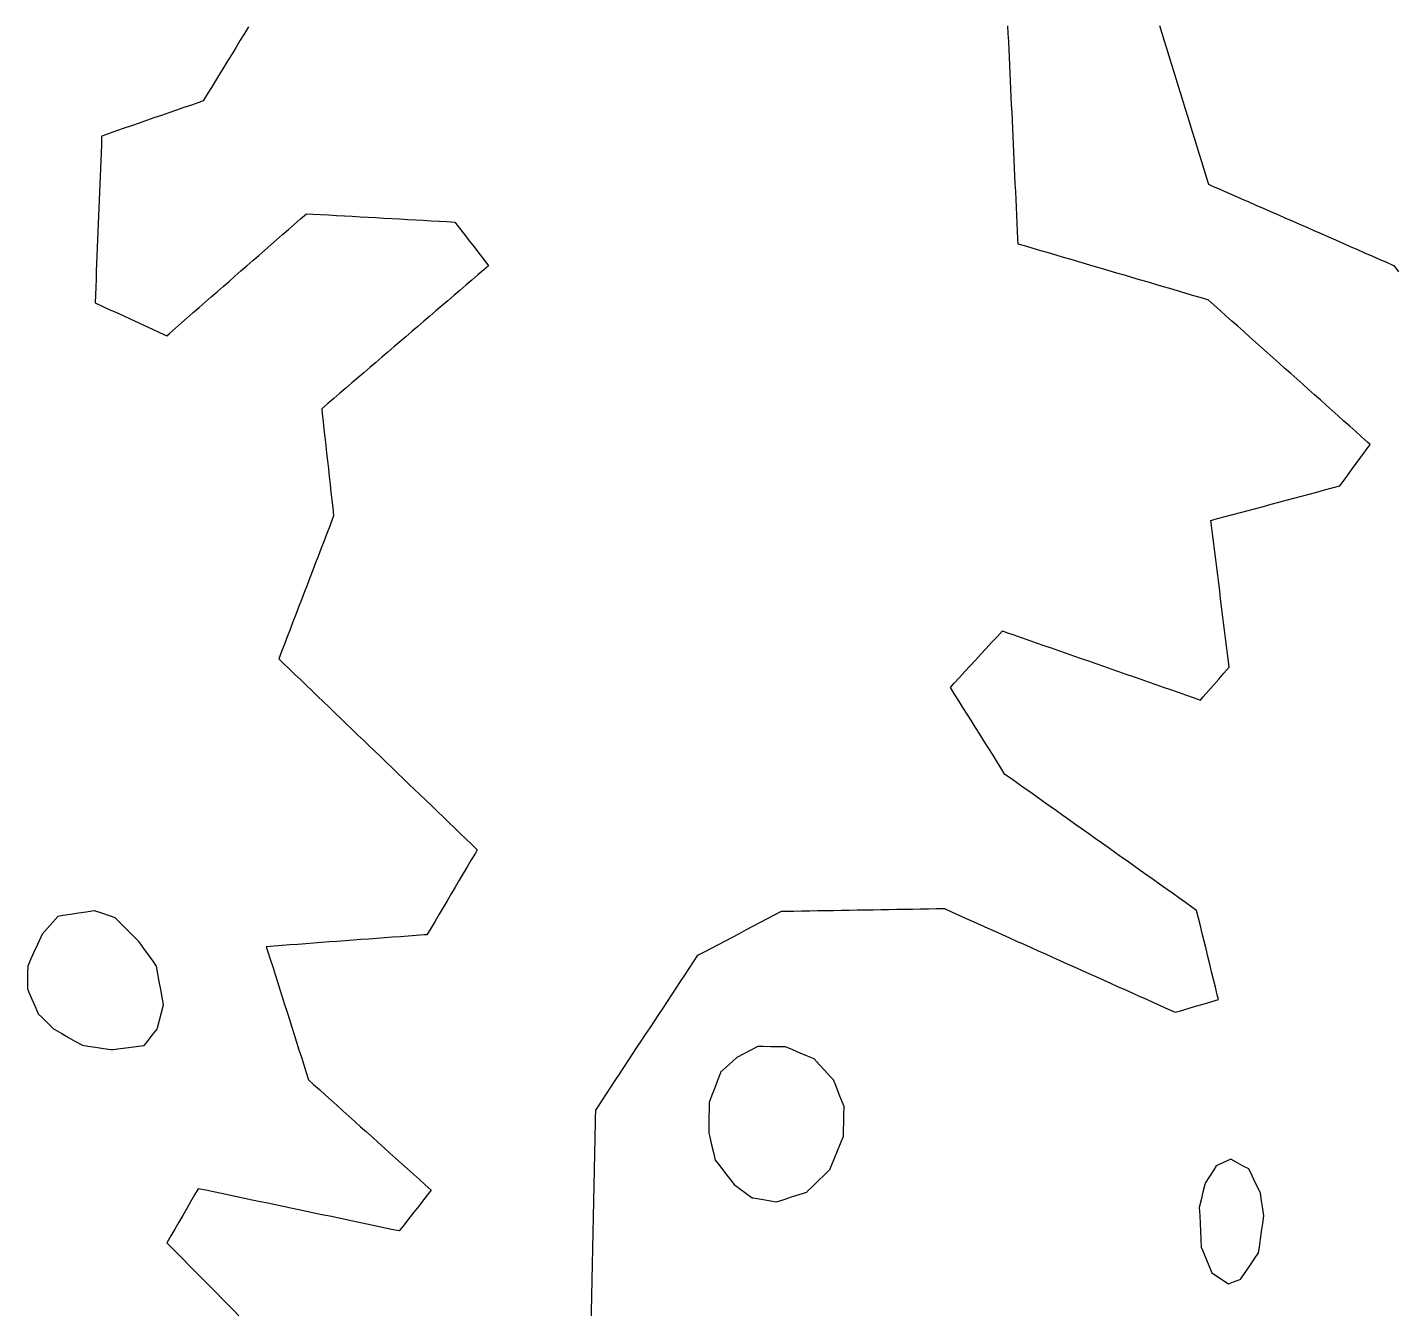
# Model space of a CAD drawing. Header units: millimetres. Extents: x 32 to 3054, y 42 to 5568.
# Drawn here: x 479.2 to 652.4, y 3634.9 to 3797.9 of the extents above; entities that cross this region are included whole.
import ezdxf

# ---------------------------------------------------------------- set-up
doc = ezdxf.new("R2010")
doc.units = ezdxf.units.MM
for name, color, linetype in [('ALL_ISLANDS', 7, 'Continuous'), ('OUTLINE_ISLAND_01', 7, 'Continuous'), ('OUTLINE_ISLAND_50', 7, 'Continuous'), ('OUTLINE_ISLAND_56', 7, 'Continuous'), ('OUTLINE_ISLAND_69', 7, 'Continuous')]:
    doc.layers.add(name, color=color, linetype=linetype)

msp = doc.modelspace()

# ---------------------------------------------------------------- linework, layer by layer
at = {"layer": 'ALL_ISLANDS'}
for points in [[(507.1903, 3797.9355), (506.6677, 3797.0829), (506.1451, 3796.2303), (505.6225, 3795.3777), (505.0999, 3794.5252), (504.5773, 3793.6726), (504.0547, 3792.82), (503.5321, 3791.9674), (503.0095, 3791.1149), (502.4869, 3790.2623), (501.9643, 3789.4097), (501.4417, 3788.5571), (500.9017, 3788.3701), (499.9567, 3788.0428), (499.0118, 3787.7154), (498.0669, 3787.3881), (497.122, 3787.0608), (496.1771, 3786.7335), (495.2322, 3786.4061), (494.2873, 3786.0788), (493.3424, 3785.7515), (492.3974, 3785.4242), (491.4525, 3785.0968), (490.5076, 3784.7695), (489.5627, 3784.4422), (488.6178, 3784.1149), (488.6133, 3784.0013), (488.5737, 3783.0021), (488.534, 3782.0029), (488.4944, 3781.0036), (488.4548, 3780.0044), (488.4152, 3779.0052), (488.3755, 3778.006), (488.3359, 3777.0068), (488.2963, 3776.0076), (488.2567, 3775.0084), (488.217, 3774.0091), (488.1774, 3773.0099), (488.1378, 3772.0107), (488.0982, 3771.0115), (488.0585, 3770.0123), (488.0189, 3769.0131), (487.9793, 3768.0138), (487.9397, 3767.0146), (487.9, 3766.0154), (487.8604, 3765.0162), (487.8208, 3764.017), (487.7811, 3763.0178), (488.6709, 3762.6099), (489.5799, 3762.1932), (490.4889, 3761.7766), (491.398, 3761.3599), (492.307, 3760.9432), (493.2161, 3760.5265), (494.1251, 3760.1098), (495.0342, 3759.6931), (495.9432, 3759.2764), (496.8523, 3758.8597), (497.1892, 3759.1542), (497.9422, 3759.8122), (498.6952, 3760.4703), (499.4481, 3761.1283), (500.2011, 3761.7864), (500.9541, 3762.4444), (501.7071, 3763.1025), (502.46, 3763.7605), (503.213, 3764.4186), (503.966, 3765.0766), (504.719, 3765.7347), (505.4719, 3766.3927), (506.2249, 3767.0508), (506.9779, 3767.7088), (507.7309, 3768.3669), (508.4838, 3769.0249), (509.2368, 3769.683), (509.9898, 3770.341), (510.7428, 3770.9991), (511.4957, 3771.6571), (512.2487, 3772.3152), (513.0017, 3772.9732), (513.7546, 3773.6313), (514.5076, 3774.2893), (515.3103, 3774.2446), (516.3088, 3774.189), (517.3072, 3774.1334), (518.3057, 3774.0778), (519.3041, 3774.0221), (520.3026, 3773.9665), (521.301, 3773.9109), (522.2995, 3773.8553), (523.298, 3773.7997), (524.2964, 3773.744), (525.2949, 3773.6884), (526.2933, 3773.6328), (527.2918, 3773.5772), (528.2902, 3773.5216), (529.2887, 3773.4659), (530.2871, 3773.4103), (531.2856, 3773.3547), (532.284, 3773.2991), (533.2825, 3773.2435), (533.8808, 3772.4639), (534.4898, 3771.6707), (535.0987, 3770.8775), (535.7076, 3770.0842), (536.3165, 3769.291), (536.9254, 3768.4977), (537.5343, 3767.7045), (536.9404, 3767.1955), (536.1811, 3766.5447), (535.4218, 3765.894), (534.6625, 3765.2432), (533.9033, 3764.5925), (533.144, 3763.9417), (532.3847, 3763.2909), (531.6254, 3762.6402), (530.8661, 3761.9894), (530.1068, 3761.3387), (529.3476, 3760.6879), (528.5883, 3760.0371), (527.829, 3759.3864), (527.0697, 3758.7356), (526.3104, 3758.0849), (525.5511, 3757.4341), (524.7919, 3756.7833), (524.0326, 3756.1326), (523.2733, 3755.4818), (522.514, 3754.8311), (521.7547, 3754.1803), (520.9954, 3753.5295), (520.2362, 3752.8788), (519.4769, 3752.228), (518.7176, 3751.5773), (517.9583, 3750.9265), (517.199, 3750.2757), (516.4397, 3749.625), (516.5105, 3748.9882), (516.6209, 3747.9943), (516.7313, 3747.0004), (516.8418, 3746.0065), (516.9522, 3745.0126), (517.0626, 3744.0187), (517.173, 3743.0249), (517.2834, 3742.031), (517.3939, 3741.0371), (517.5043, 3740.0432), (517.6147, 3739.0493), (517.7251, 3738.0554), (517.8355, 3737.0615), (517.946, 3736.0677), (517.8107, 3735.7143), (517.4533, 3734.7803), (517.0959, 3733.8464), (516.7385, 3732.9125), (516.381, 3731.9785), (516.0236, 3731.0446), (515.6662, 3730.1106), (515.3088, 3729.1767), (514.9514, 3728.2427), (514.5939, 3727.3088), (514.2365, 3726.3748), (513.8791, 3725.4409), (513.5217, 3724.507), (513.1643, 3723.573), (512.8068, 3722.6391), (512.4494, 3721.7051), (512.092, 3720.7712), (511.7346, 3719.8372), (511.3771, 3718.9033), (511.0197, 3717.9694), (511.6197, 3717.392), (512.3403, 3716.6986), (513.0608, 3716.0052), (513.7814, 3715.3118), (514.5019, 3714.6184), (515.2225, 3713.9249), (515.943, 3713.2315), (516.6636, 3712.5381), (517.3841, 3711.8447), (518.1047, 3711.1513), (518.8252, 3710.4579), (519.5458, 3709.7645), (520.2663, 3709.0711), (520.9869, 3708.3777), (521.7074, 3707.6843), (522.428, 3706.9909), (523.1485, 3706.2975), (523.8691, 3705.6041), (524.5896, 3704.9107), (525.3102, 3704.2173), (526.0307, 3703.5239), (526.7513, 3702.8305), (527.4718, 3702.1371), (528.1924, 3701.4437), (528.9129, 3700.7503), (529.6335, 3700.0569), (530.354, 3699.3635), (531.0746, 3698.6701), (531.7951, 3697.9767), (532.5157, 3697.2833), (533.2362, 3696.5899), (533.9568, 3695.8965), (534.6773, 3695.2031), (535.3979, 3694.5097), (536.1184, 3693.8163), (535.8723, 3693.4009), (535.3626, 3692.5406), (534.8528, 3691.6803), (534.343, 3690.82), (533.8332, 3689.9597), (533.3234, 3689.0994), (532.8137, 3688.2391), (532.3039, 3687.3788), (531.7941, 3686.5185), (531.2843, 3685.6582), (530.7746, 3684.7979), (530.2648, 3683.9376), (529.755, 3683.0773), (529.3809, 3683.0493), (528.3837, 3682.9746), (527.3865, 3682.9), (526.3893, 3682.8253), (525.3921, 3682.7507), (524.3949, 3682.676), (523.3977, 3682.6014), (522.4005, 3682.5267), (521.4033, 3682.4521), (520.406, 3682.3774), (519.4088, 3682.3028), (518.4116, 3682.2281), (517.4144, 3682.1535), (516.4172, 3682.0788), (515.42, 3682.0042), (514.4228, 3681.9295), (513.4256, 3681.8549), (512.4284, 3681.7802), (511.4312, 3681.7056), (510.4339, 3681.6309), (509.4367, 3681.5563), (509.6406, 3680.9132), (509.9429, 3679.9599), (510.2451, 3679.0067), (510.5473, 3678.0535), (510.8495, 3677.1002), (511.1518, 3676.147), (511.454, 3675.1938), (511.7562, 3674.2405), (512.0584, 3673.2873), (512.3607, 3672.334), (512.6629, 3671.3808), (512.9651, 3670.4276), (513.2673, 3669.4743), (513.5696, 3668.5211), (513.8718, 3667.5679), (514.174, 3666.6146), (514.4762, 3665.6614), (514.7785, 3664.7082), (515.4116, 3664.1383), (516.1549, 3663.4693), (516.8982, 3662.8004), (517.6415, 3662.1314), (518.3848, 3661.4624), (519.1281, 3660.7935), (519.8714, 3660.1245), (520.6147, 3659.4555), (521.358, 3658.7866), (522.1013, 3658.1176), (522.8446, 3657.4486), (523.5879, 3656.7797), (524.3312, 3656.1107), (525.0745, 3655.4418), (525.8178, 3654.7728), (526.5611, 3654.1038), (527.3044, 3653.4349), (528.0477, 3652.7659), (528.791, 3652.0969), (529.5343, 3651.428), (530.2775, 3650.759), (529.9396, 3650.3255), (529.3247, 3649.5368), (528.7099, 3648.7482), (528.0951, 3647.9595), (527.4802, 3647.1709), (526.8654, 3646.3822), (526.2506, 3645.5936), (525.2806, 3645.7974), (524.302, 3646.0032), (523.3234, 3646.2089), (522.3448, 3646.4146), (521.3662, 3646.6203), (520.3876, 3646.826), (519.409, 3647.0317), (518.4304, 3647.2374), (517.4518, 3647.4432), (516.4731, 3647.6489), (515.4945, 3647.8546), (514.5159, 3648.0603), (513.5373, 3648.266), (512.5587, 3648.4717), (511.5801, 3648.6774), (510.6015, 3648.8831), (509.6229, 3649.0889), (508.6442, 3649.2946), (507.6656, 3649.5003), (506.687, 3649.706), (505.7084, 3649.9117), (504.7298, 3650.1174), (503.7512, 3650.3231), (502.7726, 3650.5289), (501.794, 3650.7346), (500.8153, 3650.9403), (500.3671, 3650.1641), (499.867, 3649.2981), (499.3669, 3648.4322), (498.8668, 3647.5662), (498.3667, 3646.7002), (497.8666, 3645.8343), (497.3665, 3644.9683), (496.8664, 3644.1023), (497.5462, 3643.4126), (498.2482, 3642.7005), (498.9503, 3641.9883), (499.6523, 3641.2762), (500.3543, 3640.564), (501.0563, 3639.8518), (501.7583, 3639.1397), (502.4603, 3638.4275), (503.1623, 3637.7153), (503.8644, 3637.0032), (504.5664, 3636.291), (505.2684, 3635.5789), (505.9704, 3634.8667)], [(550.5463, 3634.8684), (550.5674, 3635.8682), (550.5884, 3636.868), (550.6095, 3637.8677), (550.6305, 3638.8675), (550.6516, 3639.8673), (550.6726, 3640.8671), (550.6937, 3641.8669), (550.7147, 3642.8666), (550.7358, 3643.8664), (550.7568, 3644.8662), (550.7779, 3645.866), (550.7989, 3646.8658), (550.82, 3647.8655), (550.841, 3648.8653), (550.8621, 3649.8651), (550.8831, 3650.8649), (550.9041, 3651.8646), (550.9252, 3652.8644), (550.9462, 3653.8642), (550.9673, 3654.864), (550.9883, 3655.8638), (551.0094, 3656.8635), (551.0304, 3657.8633), (551.0515, 3658.8631), (551.0725, 3659.8629), (551.0936, 3660.8627), (551.3613, 3661.2692), (551.9112, 3662.1045), (552.4611, 3662.9397), (553.011, 3663.775), (553.5608, 3664.6102), (554.1107, 3665.4454), (554.6606, 3666.2807), (555.2105, 3667.1159), (555.7604, 3667.9511), (556.3103, 3668.7864), (556.8602, 3669.6216), (557.4101, 3670.4568), (557.96, 3671.2921), (558.5099, 3672.1273), (559.0598, 3672.9626), (559.6097, 3673.7978), (560.1596, 3674.633), (560.7094, 3675.4683), (561.2593, 3676.3035), (561.8092, 3677.1387), (562.3591, 3677.974), (562.909, 3678.8092), (563.4589, 3679.6444), (564.0088, 3680.4797), (564.847, 3680.9203), (565.7321, 3681.3857), (566.6172, 3681.851), (567.5023, 3682.3164), (568.3875, 3682.7817), (569.2726, 3683.2471), (570.1577, 3683.7124), (571.0428, 3684.1778), (571.928, 3684.6431), (572.8131, 3685.1085), (573.6982, 3685.5738), (574.5834, 3686.0392), (575.1624, 3686.049), (576.1622, 3686.0658), (577.1621, 3686.0827), (578.162, 3686.0996), (579.1618, 3686.1165), (580.1617, 3686.1334), (581.1615, 3686.1503), (582.1614, 3686.1672), (583.1612, 3686.184), (584.1611, 3686.2009), (585.161, 3686.2178), (586.1608, 3686.2347), (587.1607, 3686.2516), (588.1605, 3686.2685), (589.1604, 3686.2854), (590.1602, 3686.3022), (591.1601, 3686.3191), (592.16, 3686.336), (593.1598, 3686.3529), (594.1597, 3686.3698), (595.1595, 3686.3867), (595.1955, 3686.3705), (596.1078, 3685.9609), (597.02, 3685.5512), (597.9323, 3685.1416), (598.8445, 3684.732), (599.7568, 3684.3224), (600.6691, 3683.9127), (601.5813, 3683.5031), (602.4936, 3683.0935), (603.4058, 3682.6838), (604.3181, 3682.2742), (605.2303, 3681.8646), (606.1426, 3681.455), (607.0548, 3681.0453), (607.9671, 3680.6357), (608.8793, 3680.2261), (609.7916, 3679.8165), (610.7038, 3679.4068), (611.6161, 3678.9972), (612.5283, 3678.5876), (613.4406, 3678.1779), (614.3528, 3677.7683), (615.2651, 3677.3587), (616.1773, 3676.9491), (617.0896, 3676.5394), (618.0018, 3676.1298), (618.9141, 3675.7202), (619.8264, 3675.3105), (620.7386, 3674.9009), (621.6509, 3674.4913), (622.5631, 3674.0817), (623.4754, 3673.672), (624.3876, 3673.2624), (625.0451, 3673.4562), (626.0043, 3673.739), (626.9635, 3674.0218), (627.9226, 3674.3045), (628.8818, 3674.5873), (629.841, 3674.8701), (629.697, 3675.4602), (629.4599, 3676.4317), (629.2227, 3677.4032), (628.9856, 3678.3747), (628.7485, 3679.3462), (628.5114, 3680.3176), (628.2743, 3681.2891), (628.0371, 3682.2606), (627.8, 3683.2321), (627.5629, 3684.2036), (627.3258, 3685.1751), (627.0887, 3686.1465), (626.4885, 3686.5727), (625.6732, 3687.1517), (624.8578, 3687.7307), (624.0425, 3688.3098), (623.2272, 3688.8888), (622.4119, 3689.4678), (621.5965, 3690.0468), (620.7812, 3690.6258), (619.9659, 3691.2048), (619.1506, 3691.7838), (618.3352, 3692.3628), (617.5199, 3692.9418), (616.7046, 3693.5208), (615.8893, 3694.0998), (615.0739, 3694.6788), (614.2586, 3695.2578), (613.4433, 3695.8368), (612.628, 3696.4158), (611.8126, 3696.9948), (610.9973, 3697.5738), (610.182, 3698.1528), (609.3666, 3698.7318), (608.5513, 3699.3108), (607.736, 3699.8898), (606.9207, 3700.4688), (606.1053, 3701.0478), (605.29, 3701.6268), (604.4747, 3702.2058), (603.6594, 3702.7848), (602.844, 3703.3638), (602.3162, 3704.2054), (601.785, 3705.0526), (601.2537, 3705.8998), (600.7224, 3706.747), (600.1911, 3707.5942), (599.6598, 3708.4413), (599.1285, 3709.2885), (598.5972, 3710.1357), (598.0659, 3710.9829), (597.5346, 3711.8301), (597.0033, 3712.6773), (596.472, 3713.5245), (595.9407, 3714.3717), (596.4189, 3714.8897), (597.0972, 3715.6245), (597.7755, 3716.3593), (598.4538, 3717.0941), (599.1321, 3717.8289), (599.8104, 3718.5637), (600.4887, 3719.2984), (601.167, 3720.0332), (601.8453, 3720.768), (602.5236, 3721.5028), (603.0291, 3721.3265), (603.9734, 3720.9972), (604.9176, 3720.6679), (605.8618, 3720.3386), (606.806, 3720.0093), (607.7503, 3719.68), (608.6945, 3719.3507), (609.6387, 3719.0214), (610.5829, 3718.6921), (611.5271, 3718.3628), (612.4714, 3718.0335), (613.4156, 3717.7041), (614.3598, 3717.3748), (615.304, 3717.0455), (616.2483, 3716.7162), (617.1925, 3716.3869), (618.1367, 3716.0576), (619.0809, 3715.7283), (620.0252, 3715.399), (620.9694, 3715.0697), (621.9136, 3714.7404), (622.8578, 3714.4111), (623.8021, 3714.0818), (624.7463, 3713.7525), (625.6905, 3713.4232), (626.6347, 3713.0939), (627.579, 3712.7646), (627.9194, 3713.1552), (628.5764, 3713.909), (629.2334, 3714.6629), (629.8905, 3715.4168), (630.5475, 3716.1707), (631.2045, 3716.9245), (631.1163, 3717.6317), (630.9926, 3718.624), (630.8689, 3719.6164), (630.7452, 3720.6087), (630.6214, 3721.601), (630.4977, 3722.5933), (630.374, 3723.5856), (630.2503, 3724.5779), (630.1265, 3725.5703), (630.0028, 3726.5626), (629.8791, 3727.5549), (629.7554, 3728.5472), (629.6316, 3729.5395), (629.5079, 3730.5318), (629.3842, 3731.5242), (629.2605, 3732.5165), (629.1367, 3733.5088), (629.013, 3734.5011), (628.8893, 3735.4934), (629.7343, 3735.7196), (630.7003, 3735.9781), (631.6663, 3736.2367), (632.6323, 3736.4952), (633.5983, 3736.7537), (634.5643, 3737.0123), (635.5303, 3737.2708), (636.4963, 3737.5294), (637.4623, 3737.7879), (638.4283, 3738.0464), (639.3943, 3738.305), (640.3603, 3738.5635), (641.3263, 3738.8221), (642.2923, 3739.0806), (643.2583, 3739.3391), (644.2243, 3739.5977), (645.1903, 3739.8562), (645.4885, 3740.2611), (646.0813, 3741.0664), (646.6742, 3741.8717), (647.2671, 3742.677), (647.8599, 3743.4823), (648.4528, 3744.2876), (649.0457, 3745.0929), (648.7027, 3745.3992), (647.9568, 3746.0652), (647.2108, 3746.7312), (646.4649, 3747.3973), (645.719, 3748.0633), (644.9731, 3748.7294), (644.2272, 3749.3954), (643.4813, 3750.0614), (642.7353, 3750.7275), (641.9894, 3751.3935), (641.2435, 3752.0595), (640.4976, 3752.7256), (639.7517, 3753.3916), (639.0058, 3754.0577), (638.2598, 3754.7237), (637.5139, 3755.3897), (636.768, 3756.0558), (636.0221, 3756.7218), (635.2762, 3757.3879), (634.5302, 3758.0539), (633.7843, 3758.7199), (633.0384, 3759.386), (632.2925, 3760.052), (631.5466, 3760.718), (630.8007, 3761.3841), (630.0547, 3762.0501), (629.3088, 3762.7162), (628.5629, 3763.3822), (628.4999, 3763.4007), (627.5406, 3763.683), (626.5812, 3763.9652), (625.6219, 3764.2475), (624.6626, 3764.5297), (623.7032, 3764.8119), (622.7439, 3765.0942), (621.7845, 3765.3764), (620.8252, 3765.6587), (619.8659, 3765.9409), (618.9065, 3766.2232), (617.9472, 3766.5054), (616.9878, 3766.7877), (616.0285, 3767.0699), (615.0691, 3767.3522), (614.1098, 3767.6344), (613.1505, 3767.9166), (612.1911, 3768.1989), (611.2318, 3768.4811), (610.2724, 3768.7634), (609.3131, 3769.0456), (608.3537, 3769.3279), (607.3944, 3769.6101), (606.4351, 3769.8924), (605.4757, 3770.1746), (604.5164, 3770.4569), (604.486, 3771.108), (604.4394, 3772.1069), (604.3927, 3773.1058), (604.3461, 3774.1047), (604.2995, 3775.1037), (604.2529, 3776.1026), (604.2063, 3777.1015), (604.1596, 3778.1004), (604.113, 3779.0993), (604.0664, 3780.0982), (604.0198, 3781.0971), (603.9732, 3782.0961), (603.9265, 3783.095), (603.8799, 3784.0939), (603.8333, 3785.0928), (603.7867, 3786.0917), (603.7401, 3787.0906), (603.6934, 3788.0895), (603.6468, 3789.0884), (603.6002, 3790.0874), (603.5536, 3791.0863), (603.5069, 3792.0852), (603.4603, 3793.0841), (603.4137, 3794.083), (603.3671, 3795.0819), (603.3205, 3796.0808), (603.2738, 3797.0797), (603.2272, 3798.0787)], [(622.3924, 3798.0913), (622.687, 3797.1357), (622.9816, 3796.1801), (623.2761, 3795.2245), (623.5707, 3794.2688), (623.8653, 3793.3132), (624.1599, 3792.3576), (624.4544, 3791.4019), (624.749, 3790.4463), (625.0436, 3789.4907), (625.3381, 3788.535), (625.6327, 3787.5794), (625.9273, 3786.6238), (626.2218, 3785.6682), (626.5164, 3784.7125), (626.811, 3783.7569), (627.1056, 3782.8013), (627.4001, 3781.8456), (627.6947, 3780.89), (627.9893, 3779.9344), (628.2838, 3778.9787), (628.5784, 3778.0231), (629.0982, 3777.7952), (630.0141, 3777.3937), (630.9299, 3776.9922), (631.8458, 3776.5907), (632.7616, 3776.1892), (633.6775, 3775.7877), (634.5933, 3775.3862), (635.5092, 3774.9847), (636.425, 3774.5832), (637.3409, 3774.1817), (638.2568, 3773.7802), (639.1726, 3773.3787), (640.0885, 3772.9771), (641.0043, 3772.5756), (641.9202, 3772.1741), (642.836, 3771.7726), (643.7519, 3771.3711), (644.6677, 3770.9696), (645.5836, 3770.5681), (646.4995, 3770.1666), (647.4153, 3769.7651), (648.3312, 3769.3636), (649.247, 3768.9621), (650.1629, 3768.5606), (651.0787, 3768.1591), (651.9946, 3767.7575), (652.0059, 3767.7425), (652.6061, 3766.9427)]]:
    msp.add_lwpolyline(points, dxfattribs=at)
for points in [[(483.0772, 3685.3952), (482.4187, 3684.6426), (481.7602, 3683.89), (481.1017, 3683.1374), (480.9233, 3682.7475), (480.5071, 3681.8382), (480.091, 3680.9289), (479.6748, 3680.0196), (479.2587, 3679.1103), (479.2471, 3678.218), (479.2342, 3677.218), (479.2212, 3676.2181), (479.3963, 3675.82), (479.7989, 3674.9047), (480.2015, 3673.9893), (480.6041, 3673.0739), (481.099, 3672.5816), (481.808, 3671.8764), (482.517, 3671.1712), (482.6994, 3671.0671), (483.5679, 3670.5714), (484.4364, 3670.0758), (485.3049, 3669.5801), (486.1735, 3669.0845), (486.8632, 3668.9834), (487.8526, 3668.8384), (488.8421, 3668.6934), (489.8315, 3668.5484), (490.0172, 3668.5712), (491.0097, 3668.6934), (492.0022, 3668.8155), (492.9948, 3668.9377), (493.9873, 3669.0599), (494.3964, 3669.5696), (495.0224, 3670.3494), (495.6484, 3671.1292), (495.6865, 3671.2773), (495.9357, 3672.2457), (496.1848, 3673.2142), (496.434, 3674.1826), (496.4336, 3674.1849), (496.2569, 3675.1691), (496.0803, 3676.1534), (495.9036, 3677.1377), (495.7269, 3678.1219), (495.5503, 3679.1062), (495.113, 3679.7207), (494.5331, 3680.5354), (493.9533, 3681.3502), (493.3735, 3682.1649), (493.1369, 3682.4007), (492.4286, 3683.1065), (491.7202, 3683.8124), (491.0119, 3684.5183), (490.3035, 3685.2241), (489.5849, 3685.4641), (488.6363, 3685.7807), (487.6878, 3686.0974), (487.6531, 3686.0921), (486.6645, 3685.9415), (485.6759, 3685.791), (484.6873, 3685.6404), (483.6987, 3685.4899)], [(571.5965, 3668.9343), (570.7128, 3668.4664), (569.829, 3667.9985), (568.9452, 3667.5306), (568.3745, 3667.0152), (567.6323, 3666.345), (566.8901, 3665.6748), (566.8548, 3665.5821), (566.4991, 3664.6475), (566.1434, 3663.7129), (565.7876, 3662.7783), (565.4319, 3661.8437), (565.422, 3660.9849), (565.4104, 3659.985), (565.3988, 3658.9851), (565.3872, 3657.9851), (565.5096, 3657.4722), (565.7417, 3656.4995), (565.9738, 3655.5268), (566.206, 3654.5541), (566.779, 3653.818), (567.3933, 3653.0289), (568.0076, 3652.2399), (568.6218, 3651.4508), (569.273, 3650.976), (570.0811, 3650.3869), (570.8891, 3649.7977), (571.0119, 3649.7771), (571.998, 3649.6113), (572.9842, 3649.4455), (573.9704, 3649.2797), (573.971, 3649.2799), (574.9224, 3649.5877), (575.8739, 3649.8954), (576.8254, 3650.2032), (577.7768, 3650.5109), (577.8349, 3650.5674), (578.5517, 3651.2647), (579.2685, 3651.962), (579.9853, 3652.6593), (580.7021, 3653.3565), (580.9194, 3653.8949), (581.2935, 3654.8223), (581.6677, 3655.7496), (582.0419, 3656.677), (582.4161, 3657.6043), (582.4337, 3658.3412), (582.4577, 3659.3409), (582.4816, 3660.3406), (582.5056, 3661.3403), (582.2708, 3661.9232), (581.8971, 3662.8508), (581.5235, 3663.7784), (581.1499, 3664.706), (580.7394, 3665.1522), (580.0624, 3665.8882), (579.3854, 3666.6242), (578.7085, 3667.3602), (577.8643, 3667.7143), (576.9421, 3668.1012), (576.02, 3668.488), (575.0978, 3668.8748), (574.2518, 3668.8892), (573.252, 3668.9062), (572.2521, 3668.9232)], [(631.3933, 3654.657), (630.4854, 3654.2379), (629.5774, 3653.8187), (629.2504, 3653.3216), (628.7009, 3652.4862), (628.1513, 3651.6507), (628.111, 3651.4803), (627.8809, 3650.5071), (627.6508, 3649.534), (627.4207, 3648.5608), (627.4215, 3648.5458), (627.4719, 3647.5471), (627.5223, 3646.5483), (627.5727, 3645.5496), (627.6231, 3644.5509), (627.6735, 3643.5522), (627.8718, 3643.0777), (628.2573, 3642.155), (628.6429, 3641.2323), (629.0284, 3640.3096), (629.4664, 3640.0115), (630.2931, 3639.4488), (631.1198, 3638.8861), (631.7404, 3639.1361), (632.668, 3639.5097), (632.6794, 3639.5264), (633.2419, 3640.3531), (633.8045, 3641.1799), (634.3671, 3642.0066), (634.9296, 3642.8334), (635.0284, 3643.544), (635.1661, 3644.5345), (635.3038, 3645.5249), (635.4414, 3646.5154), (635.5791, 3647.5059), (635.4522, 3648.3997), (635.3117, 3649.3898), (635.1712, 3650.3798), (634.9904, 3650.7505), (634.5521, 3651.6493), (634.1138, 3652.5481), (633.6754, 3653.4469), (632.9906, 3653.8101), (632.1071, 3654.2785)]]:
    msp.add_lwpolyline(points, close=True, dxfattribs=at)
at = {"layer": 'OUTLINE_ISLAND_01'}
for points in [[(507.1903, 3797.9355), (506.6677, 3797.0829), (506.1451, 3796.2303), (505.6225, 3795.3777), (505.0999, 3794.5252), (504.5773, 3793.6726), (504.0547, 3792.82), (503.5321, 3791.9674), (503.0095, 3791.1149), (502.4869, 3790.2623), (501.9643, 3789.4097), (501.4417, 3788.5571), (500.9017, 3788.3701), (499.9567, 3788.0428), (499.0118, 3787.7154), (498.0669, 3787.3881), (497.122, 3787.0608), (496.1771, 3786.7335), (495.2322, 3786.4061), (494.2873, 3786.0788), (493.3424, 3785.7515), (492.3974, 3785.4242), (491.4525, 3785.0968), (490.5076, 3784.7695), (489.5627, 3784.4422), (488.6178, 3784.1149), (488.6133, 3784.0013), (488.5737, 3783.0021), (488.534, 3782.0029), (488.4944, 3781.0036), (488.4548, 3780.0044), (488.4152, 3779.0052), (488.3755, 3778.006), (488.3359, 3777.0068), (488.2963, 3776.0076), (488.2567, 3775.0084), (488.217, 3774.0091), (488.1774, 3773.0099), (488.1378, 3772.0107), (488.0982, 3771.0115), (488.0585, 3770.0123), (488.0189, 3769.0131), (487.9793, 3768.0138), (487.9397, 3767.0146), (487.9, 3766.0154), (487.8604, 3765.0162), (487.8208, 3764.017), (487.7811, 3763.0178), (488.6709, 3762.6099), (489.5799, 3762.1932), (490.4889, 3761.7766), (491.398, 3761.3599), (492.307, 3760.9432), (493.2161, 3760.5265), (494.1251, 3760.1098), (495.0342, 3759.6931), (495.9432, 3759.2764), (496.8523, 3758.8597), (497.1892, 3759.1542), (497.9422, 3759.8122), (498.6952, 3760.4703), (499.4481, 3761.1283), (500.2011, 3761.7864), (500.9541, 3762.4444), (501.7071, 3763.1025), (502.46, 3763.7605), (503.213, 3764.4186), (503.966, 3765.0766), (504.719, 3765.7347), (505.4719, 3766.3927), (506.2249, 3767.0508), (506.9779, 3767.7088), (507.7309, 3768.3669), (508.4838, 3769.0249), (509.2368, 3769.683), (509.9898, 3770.341), (510.7428, 3770.9991), (511.4957, 3771.6571), (512.2487, 3772.3152), (513.0017, 3772.9732), (513.7546, 3773.6313), (514.5076, 3774.2893), (515.3103, 3774.2446), (516.3088, 3774.189), (517.3072, 3774.1334), (518.3057, 3774.0778), (519.3041, 3774.0221), (520.3026, 3773.9665), (521.301, 3773.9109), (522.2995, 3773.8553), (523.298, 3773.7997), (524.2964, 3773.744), (525.2949, 3773.6884), (526.2933, 3773.6328), (527.2918, 3773.5772), (528.2902, 3773.5216), (529.2887, 3773.4659), (530.2871, 3773.4103), (531.2856, 3773.3547), (532.284, 3773.2991), (533.2825, 3773.2435), (533.8808, 3772.4639), (534.4898, 3771.6707), (535.0987, 3770.8775), (535.7076, 3770.0842), (536.3165, 3769.291), (536.9254, 3768.4977), (537.5343, 3767.7045), (536.9404, 3767.1955), (536.1811, 3766.5447), (535.4218, 3765.894), (534.6625, 3765.2432), (533.9033, 3764.5925), (533.144, 3763.9417), (532.3847, 3763.2909), (531.6254, 3762.6402), (530.8661, 3761.9894), (530.1068, 3761.3387), (529.3476, 3760.6879), (528.5883, 3760.0371), (527.829, 3759.3864), (527.0697, 3758.7356), (526.3104, 3758.0849), (525.5511, 3757.4341), (524.7919, 3756.7833), (524.0326, 3756.1326), (523.2733, 3755.4818), (522.514, 3754.8311), (521.7547, 3754.1803), (520.9954, 3753.5295), (520.2362, 3752.8788), (519.4769, 3752.228), (518.7176, 3751.5773), (517.9583, 3750.9265), (517.199, 3750.2757), (516.4397, 3749.625), (516.5105, 3748.9882), (516.6209, 3747.9943), (516.7313, 3747.0004), (516.8418, 3746.0065), (516.9522, 3745.0126), (517.0626, 3744.0187), (517.173, 3743.0249), (517.2834, 3742.031), (517.3939, 3741.0371), (517.5043, 3740.0432), (517.6147, 3739.0493), (517.7251, 3738.0554), (517.8355, 3737.0615), (517.946, 3736.0677), (517.8107, 3735.7143), (517.4533, 3734.7803), (517.0959, 3733.8464), (516.7385, 3732.9125), (516.381, 3731.9785), (516.0236, 3731.0446), (515.6662, 3730.1106), (515.3088, 3729.1767), (514.9514, 3728.2427), (514.5939, 3727.3088), (514.2365, 3726.3748), (513.8791, 3725.4409), (513.5217, 3724.507), (513.1643, 3723.573), (512.8068, 3722.6391), (512.4494, 3721.7051), (512.092, 3720.7712), (511.7346, 3719.8372), (511.3771, 3718.9033), (511.0197, 3717.9694), (511.6197, 3717.392), (512.3403, 3716.6986), (513.0608, 3716.0052), (513.7814, 3715.3118), (514.5019, 3714.6184), (515.2225, 3713.9249), (515.943, 3713.2315), (516.6636, 3712.5381), (517.3841, 3711.8447), (518.1047, 3711.1513), (518.8252, 3710.4579), (519.5458, 3709.7645), (520.2663, 3709.0711), (520.9869, 3708.3777), (521.7074, 3707.6843), (522.428, 3706.9909), (523.1485, 3706.2975), (523.8691, 3705.6041), (524.5896, 3704.9107), (525.3102, 3704.2173), (526.0307, 3703.5239), (526.7513, 3702.8305), (527.4718, 3702.1371), (528.1924, 3701.4437), (528.9129, 3700.7503), (529.6335, 3700.0569), (530.354, 3699.3635), (531.0746, 3698.6701), (531.7951, 3697.9767), (532.5157, 3697.2833), (533.2362, 3696.5899), (533.9568, 3695.8965), (534.6773, 3695.2031), (535.3979, 3694.5097), (536.1184, 3693.8163), (535.8723, 3693.4009), (535.3626, 3692.5406), (534.8528, 3691.6803), (534.343, 3690.82), (533.8332, 3689.9597), (533.3234, 3689.0994), (532.8137, 3688.2391), (532.3039, 3687.3788), (531.7941, 3686.5185), (531.2843, 3685.6582), (530.7746, 3684.7979), (530.2648, 3683.9376), (529.755, 3683.0773), (529.3809, 3683.0493), (528.3837, 3682.9746), (527.3865, 3682.9), (526.3893, 3682.8253), (525.3921, 3682.7507), (524.3949, 3682.676), (523.3977, 3682.6014), (522.4005, 3682.5267), (521.4033, 3682.4521), (520.406, 3682.3774), (519.4088, 3682.3028), (518.4116, 3682.2281), (517.4144, 3682.1535), (516.4172, 3682.0788), (515.42, 3682.0042), (514.4228, 3681.9295), (513.4256, 3681.8549), (512.4284, 3681.7802), (511.4312, 3681.7056), (510.4339, 3681.6309), (509.4367, 3681.5563), (509.6406, 3680.9132), (509.9429, 3679.9599), (510.2451, 3679.0067), (510.5473, 3678.0535), (510.8495, 3677.1002), (511.1518, 3676.147), (511.454, 3675.1938), (511.7562, 3674.2405), (512.0584, 3673.2873), (512.3607, 3672.334), (512.6629, 3671.3808), (512.9651, 3670.4276), (513.2673, 3669.4743), (513.5696, 3668.5211), (513.8718, 3667.5679), (514.174, 3666.6146), (514.4762, 3665.6614), (514.7785, 3664.7082), (515.4116, 3664.1383), (516.1549, 3663.4693), (516.8982, 3662.8004), (517.6415, 3662.1314), (518.3848, 3661.4624), (519.1281, 3660.7935), (519.8714, 3660.1245), (520.6147, 3659.4555), (521.358, 3658.7866), (522.1013, 3658.1176), (522.8446, 3657.4486), (523.5879, 3656.7797), (524.3312, 3656.1107), (525.0745, 3655.4418), (525.8178, 3654.7728), (526.5611, 3654.1038), (527.3044, 3653.4349), (528.0477, 3652.7659), (528.791, 3652.0969), (529.5343, 3651.428), (530.2775, 3650.759), (529.9396, 3650.3255), (529.3247, 3649.5368), (528.7099, 3648.7482), (528.0951, 3647.9595), (527.4802, 3647.1709), (526.8654, 3646.3822), (526.2506, 3645.5936), (525.2806, 3645.7974), (524.302, 3646.0032), (523.3234, 3646.2089), (522.3448, 3646.4146), (521.3662, 3646.6203), (520.3876, 3646.826), (519.409, 3647.0317), (518.4304, 3647.2374), (517.4518, 3647.4432), (516.4731, 3647.6489), (515.4945, 3647.8546), (514.5159, 3648.0603), (513.5373, 3648.266), (512.5587, 3648.4717), (511.5801, 3648.6774), (510.6015, 3648.8831), (509.6229, 3649.0889), (508.6442, 3649.2946), (507.6656, 3649.5003), (506.687, 3649.706), (505.7084, 3649.9117), (504.7298, 3650.1174), (503.7512, 3650.3231), (502.7726, 3650.5289), (501.794, 3650.7346), (500.8153, 3650.9403), (500.3671, 3650.1641), (499.867, 3649.2981), (499.3669, 3648.4322), (498.8668, 3647.5662), (498.3667, 3646.7002), (497.8666, 3645.8343), (497.3665, 3644.9683), (496.8664, 3644.1023), (497.5462, 3643.4126), (498.2482, 3642.7005), (498.9503, 3641.9883), (499.6523, 3641.2762), (500.3543, 3640.564), (501.0563, 3639.8518), (501.7583, 3639.1397), (502.4603, 3638.4275), (503.1623, 3637.7153), (503.8644, 3637.0032), (504.5664, 3636.291), (505.2684, 3635.5789), (505.9704, 3634.8667)], [(550.5463, 3634.8684), (550.5674, 3635.8682), (550.5884, 3636.868), (550.6095, 3637.8677), (550.6305, 3638.8675), (550.6516, 3639.8673), (550.6726, 3640.8671), (550.6937, 3641.8669), (550.7147, 3642.8666), (550.7358, 3643.8664), (550.7568, 3644.8662), (550.7779, 3645.866), (550.7989, 3646.8658), (550.82, 3647.8655), (550.841, 3648.8653), (550.8621, 3649.8651), (550.8831, 3650.8649), (550.9041, 3651.8646), (550.9252, 3652.8644), (550.9462, 3653.8642), (550.9673, 3654.864), (550.9883, 3655.8638), (551.0094, 3656.8635), (551.0304, 3657.8633), (551.0515, 3658.8631), (551.0725, 3659.8629), (551.0936, 3660.8627), (551.3613, 3661.2692), (551.9112, 3662.1045), (552.4611, 3662.9397), (553.011, 3663.775), (553.5608, 3664.6102), (554.1107, 3665.4454), (554.6606, 3666.2807), (555.2105, 3667.1159), (555.7604, 3667.9511), (556.3103, 3668.7864), (556.8602, 3669.6216), (557.4101, 3670.4568), (557.96, 3671.2921), (558.5099, 3672.1273), (559.0598, 3672.9626), (559.6097, 3673.7978), (560.1596, 3674.633), (560.7094, 3675.4683), (561.2593, 3676.3035), (561.8092, 3677.1387), (562.3591, 3677.974), (562.909, 3678.8092), (563.4589, 3679.6444), (564.0088, 3680.4797), (564.847, 3680.9203), (565.7321, 3681.3857), (566.6172, 3681.851), (567.5023, 3682.3164), (568.3875, 3682.7817), (569.2726, 3683.2471), (570.1577, 3683.7124), (571.0428, 3684.1778), (571.928, 3684.6431), (572.8131, 3685.1085), (573.6982, 3685.5738), (574.5834, 3686.0392), (575.1624, 3686.049), (576.1622, 3686.0658), (577.1621, 3686.0827), (578.162, 3686.0996), (579.1618, 3686.1165), (580.1617, 3686.1334), (581.1615, 3686.1503), (582.1614, 3686.1672), (583.1612, 3686.184), (584.1611, 3686.2009), (585.161, 3686.2178), (586.1608, 3686.2347), (587.1607, 3686.2516), (588.1605, 3686.2685), (589.1604, 3686.2854), (590.1602, 3686.3022), (591.1601, 3686.3191), (592.16, 3686.336), (593.1598, 3686.3529), (594.1597, 3686.3698), (595.1595, 3686.3867), (595.1955, 3686.3705), (596.1078, 3685.9609), (597.02, 3685.5512), (597.9323, 3685.1416), (598.8445, 3684.732), (599.7568, 3684.3224), (600.6691, 3683.9127), (601.5813, 3683.5031), (602.4936, 3683.0935), (603.4058, 3682.6838), (604.3181, 3682.2742), (605.2303, 3681.8646), (606.1426, 3681.455), (607.0548, 3681.0453), (607.9671, 3680.6357), (608.8793, 3680.2261), (609.7916, 3679.8165), (610.7038, 3679.4068), (611.6161, 3678.9972), (612.5283, 3678.5876), (613.4406, 3678.1779), (614.3528, 3677.7683), (615.2651, 3677.3587), (616.1773, 3676.9491), (617.0896, 3676.5394), (618.0018, 3676.1298), (618.9141, 3675.7202), (619.8264, 3675.3105), (620.7386, 3674.9009), (621.6509, 3674.4913), (622.5631, 3674.0817), (623.4754, 3673.672), (624.3876, 3673.2624), (625.0451, 3673.4562), (626.0043, 3673.739), (626.9635, 3674.0218), (627.9226, 3674.3045), (628.8818, 3674.5873), (629.841, 3674.8701), (629.697, 3675.4602), (629.4599, 3676.4317), (629.2227, 3677.4032), (628.9856, 3678.3747), (628.7485, 3679.3462), (628.5114, 3680.3176), (628.2743, 3681.2891), (628.0371, 3682.2606), (627.8, 3683.2321), (627.5629, 3684.2036), (627.3258, 3685.1751), (627.0887, 3686.1465), (626.4885, 3686.5727), (625.6732, 3687.1517), (624.8578, 3687.7307), (624.0425, 3688.3098), (623.2272, 3688.8888), (622.4119, 3689.4678), (621.5965, 3690.0468), (620.7812, 3690.6258), (619.9659, 3691.2048), (619.1506, 3691.7838), (618.3352, 3692.3628), (617.5199, 3692.9418), (616.7046, 3693.5208), (615.8893, 3694.0998), (615.0739, 3694.6788), (614.2586, 3695.2578), (613.4433, 3695.8368), (612.628, 3696.4158), (611.8126, 3696.9948), (610.9973, 3697.5738), (610.182, 3698.1528), (609.3666, 3698.7318), (608.5513, 3699.3108), (607.736, 3699.8898), (606.9207, 3700.4688), (606.1053, 3701.0478), (605.29, 3701.6268), (604.4747, 3702.2058), (603.6594, 3702.7848), (602.844, 3703.3638), (602.3162, 3704.2054), (601.785, 3705.0526), (601.2537, 3705.8998), (600.7224, 3706.747), (600.1911, 3707.5942), (599.6598, 3708.4413), (599.1285, 3709.2885), (598.5972, 3710.1357), (598.0659, 3710.9829), (597.5346, 3711.8301), (597.0033, 3712.6773), (596.472, 3713.5245), (595.9407, 3714.3717), (596.4189, 3714.8897), (597.0972, 3715.6245), (597.7755, 3716.3593), (598.4538, 3717.0941), (599.1321, 3717.8289), (599.8104, 3718.5637), (600.4887, 3719.2984), (601.167, 3720.0332), (601.8453, 3720.768), (602.5236, 3721.5028), (603.0291, 3721.3265), (603.9734, 3720.9972), (604.9176, 3720.6679), (605.8618, 3720.3386), (606.806, 3720.0093), (607.7503, 3719.68), (608.6945, 3719.3507), (609.6387, 3719.0214), (610.5829, 3718.6921), (611.5271, 3718.3628), (612.4714, 3718.0335), (613.4156, 3717.7041), (614.3598, 3717.3748), (615.304, 3717.0455), (616.2483, 3716.7162), (617.1925, 3716.3869), (618.1367, 3716.0576), (619.0809, 3715.7283), (620.0252, 3715.399), (620.9694, 3715.0697), (621.9136, 3714.7404), (622.8578, 3714.4111), (623.8021, 3714.0818), (624.7463, 3713.7525), (625.6905, 3713.4232), (626.6347, 3713.0939), (627.579, 3712.7646), (627.9194, 3713.1552), (628.5764, 3713.909), (629.2334, 3714.6629), (629.8905, 3715.4168), (630.5475, 3716.1707), (631.2045, 3716.9245), (631.1163, 3717.6317), (630.9926, 3718.624), (630.8689, 3719.6164), (630.7452, 3720.6087), (630.6214, 3721.601), (630.4977, 3722.5933), (630.374, 3723.5856), (630.2503, 3724.5779), (630.1265, 3725.5703), (630.0028, 3726.5626), (629.8791, 3727.5549), (629.7554, 3728.5472), (629.6316, 3729.5395), (629.5079, 3730.5318), (629.3842, 3731.5242), (629.2605, 3732.5165), (629.1367, 3733.5088), (629.013, 3734.5011), (628.8893, 3735.4934), (629.7343, 3735.7196), (630.7003, 3735.9781), (631.6663, 3736.2367), (632.6323, 3736.4952), (633.5983, 3736.7537), (634.5643, 3737.0123), (635.5303, 3737.2708), (636.4963, 3737.5294), (637.4623, 3737.7879), (638.4283, 3738.0464), (639.3943, 3738.305), (640.3603, 3738.5635), (641.3263, 3738.8221), (642.2923, 3739.0806), (643.2583, 3739.3391), (644.2243, 3739.5977), (645.1903, 3739.8562), (645.4885, 3740.2611), (646.0813, 3741.0664), (646.6742, 3741.8717), (647.2671, 3742.677), (647.8599, 3743.4823), (648.4528, 3744.2876), (649.0457, 3745.0929), (648.7027, 3745.3992), (647.9568, 3746.0652), (647.2108, 3746.7312), (646.4649, 3747.3973), (645.719, 3748.0633), (644.9731, 3748.7294), (644.2272, 3749.3954), (643.4813, 3750.0614), (642.7353, 3750.7275), (641.9894, 3751.3935), (641.2435, 3752.0595), (640.4976, 3752.7256), (639.7517, 3753.3916), (639.0058, 3754.0577), (638.2598, 3754.7237), (637.5139, 3755.3897), (636.768, 3756.0558), (636.0221, 3756.7218), (635.2762, 3757.3879), (634.5302, 3758.0539), (633.7843, 3758.7199), (633.0384, 3759.386), (632.2925, 3760.052), (631.5466, 3760.718), (630.8007, 3761.3841), (630.0547, 3762.0501), (629.3088, 3762.7162), (628.5629, 3763.3822), (628.4999, 3763.4007), (627.5406, 3763.683), (626.5812, 3763.9652), (625.6219, 3764.2475), (624.6626, 3764.5297), (623.7032, 3764.8119), (622.7439, 3765.0942), (621.7845, 3765.3764), (620.8252, 3765.6587), (619.8659, 3765.9409), (618.9065, 3766.2232), (617.9472, 3766.5054), (616.9878, 3766.7877), (616.0285, 3767.0699), (615.0691, 3767.3522), (614.1098, 3767.6344), (613.1505, 3767.9166), (612.1911, 3768.1989), (611.2318, 3768.4811), (610.2724, 3768.7634), (609.3131, 3769.0456), (608.3537, 3769.3279), (607.3944, 3769.6101), (606.4351, 3769.8924), (605.4757, 3770.1746), (604.5164, 3770.4569), (604.486, 3771.108), (604.4394, 3772.1069), (604.3927, 3773.1058), (604.3461, 3774.1047), (604.2995, 3775.1037), (604.2529, 3776.1026), (604.2063, 3777.1015), (604.1596, 3778.1004), (604.113, 3779.0993), (604.0664, 3780.0982), (604.0198, 3781.0971), (603.9732, 3782.0961), (603.9265, 3783.095), (603.8799, 3784.0939), (603.8333, 3785.0928), (603.7867, 3786.0917), (603.7401, 3787.0906), (603.6934, 3788.0895), (603.6468, 3789.0884), (603.6002, 3790.0874), (603.5536, 3791.0863), (603.5069, 3792.0852), (603.4603, 3793.0841), (603.4137, 3794.083), (603.3671, 3795.0819), (603.3205, 3796.0808), (603.2738, 3797.0797), (603.2272, 3798.0787)], [(622.3924, 3798.0913), (622.687, 3797.1357), (622.9816, 3796.1801), (623.2761, 3795.2245), (623.5707, 3794.2688), (623.8653, 3793.3132), (624.1599, 3792.3576), (624.4544, 3791.4019), (624.749, 3790.4463), (625.0436, 3789.4907), (625.3381, 3788.535), (625.6327, 3787.5794), (625.9273, 3786.6238), (626.2218, 3785.6682), (626.5164, 3784.7125), (626.811, 3783.7569), (627.1056, 3782.8013), (627.4001, 3781.8456), (627.6947, 3780.89), (627.9893, 3779.9344), (628.2838, 3778.9787), (628.5784, 3778.0231), (629.0982, 3777.7952), (630.0141, 3777.3937), (630.9299, 3776.9922), (631.8458, 3776.5907), (632.7616, 3776.1892), (633.6775, 3775.7877), (634.5933, 3775.3862), (635.5092, 3774.9847), (636.425, 3774.5832), (637.3409, 3774.1817), (638.2568, 3773.7802), (639.1726, 3773.3787), (640.0885, 3772.9771), (641.0043, 3772.5756), (641.9202, 3772.1741), (642.836, 3771.7726), (643.7519, 3771.3711), (644.6677, 3770.9696), (645.5836, 3770.5681), (646.4995, 3770.1666), (647.4153, 3769.7651), (648.3312, 3769.3636), (649.247, 3768.9621), (650.1629, 3768.5606), (651.0787, 3768.1591), (651.9946, 3767.7575), (652.0059, 3767.7425), (652.6061, 3766.9427)]]:
    msp.add_lwpolyline(points, dxfattribs=at)
at = {"layer": 'OUTLINE_ISLAND_50'}
msp.add_lwpolyline([(571.5965, 3668.9343), (570.7128, 3668.4664), (569.829, 3667.9985), (568.9452, 3667.5306), (568.3745, 3667.0152), (567.6323, 3666.345), (566.8901, 3665.6748), (566.8548, 3665.5821), (566.4991, 3664.6475), (566.1434, 3663.7129), (565.7876, 3662.7783), (565.4319, 3661.8437), (565.422, 3660.9849), (565.4104, 3659.985), (565.3988, 3658.9851), (565.3872, 3657.9851), (565.5096, 3657.4722), (565.7417, 3656.4995), (565.9738, 3655.5268), (566.206, 3654.5541), (566.779, 3653.818), (567.3933, 3653.0289), (568.0076, 3652.2399), (568.6218, 3651.4508), (569.273, 3650.976), (570.0811, 3650.3869), (570.8891, 3649.7977), (571.0119, 3649.7771), (571.998, 3649.6113), (572.9842, 3649.4455), (573.9704, 3649.2797), (573.971, 3649.2799), (574.9224, 3649.5877), (575.8739, 3649.8954), (576.8254, 3650.2032), (577.7768, 3650.5109), (577.8349, 3650.5674), (578.5517, 3651.2647), (579.2685, 3651.962), (579.9853, 3652.6593), (580.7021, 3653.3565), (580.9194, 3653.8949), (581.2935, 3654.8223), (581.6677, 3655.7496), (582.0419, 3656.677), (582.4161, 3657.6043), (582.4337, 3658.3412), (582.4577, 3659.3409), (582.4816, 3660.3406), (582.5056, 3661.3403), (582.2708, 3661.9232), (581.8971, 3662.8508), (581.5235, 3663.7784), (581.1499, 3664.706), (580.7394, 3665.1522), (580.0624, 3665.8882), (579.3854, 3666.6242), (578.7085, 3667.3602), (577.8643, 3667.7143), (576.9421, 3668.1012), (576.02, 3668.488), (575.0978, 3668.8748), (574.2518, 3668.8892), (573.252, 3668.9062), (572.2521, 3668.9232)], close=True, dxfattribs=at)
at = {"layer": 'OUTLINE_ISLAND_56'}
msp.add_lwpolyline([(483.0772, 3685.3952), (482.4187, 3684.6426), (481.7602, 3683.89), (481.1017, 3683.1374), (480.9233, 3682.7475), (480.5071, 3681.8382), (480.091, 3680.9289), (479.6748, 3680.0196), (479.2587, 3679.1103), (479.2471, 3678.218), (479.2342, 3677.218), (479.2212, 3676.2181), (479.3963, 3675.82), (479.7989, 3674.9047), (480.2015, 3673.9893), (480.6041, 3673.0739), (481.099, 3672.5816), (481.808, 3671.8764), (482.517, 3671.1712), (482.6994, 3671.0671), (483.5679, 3670.5714), (484.4364, 3670.0758), (485.3049, 3669.5801), (486.1735, 3669.0845), (486.8632, 3668.9834), (487.8526, 3668.8384), (488.8421, 3668.6934), (489.8315, 3668.5484), (490.0172, 3668.5712), (491.0097, 3668.6934), (492.0022, 3668.8155), (492.9948, 3668.9377), (493.9873, 3669.0599), (494.3964, 3669.5696), (495.0224, 3670.3494), (495.6484, 3671.1292), (495.6865, 3671.2773), (495.9357, 3672.2457), (496.1848, 3673.2142), (496.434, 3674.1826), (496.4336, 3674.1849), (496.2569, 3675.1691), (496.0803, 3676.1534), (495.9036, 3677.1377), (495.7269, 3678.1219), (495.5503, 3679.1062), (495.113, 3679.7207), (494.5331, 3680.5354), (493.9533, 3681.3502), (493.3735, 3682.1649), (493.1369, 3682.4007), (492.4286, 3683.1065), (491.7202, 3683.8124), (491.0119, 3684.5183), (490.3035, 3685.2241), (489.5849, 3685.4641), (488.6363, 3685.7807), (487.6878, 3686.0974), (487.6531, 3686.0921), (486.6645, 3685.9415), (485.6759, 3685.791), (484.6873, 3685.6404), (483.6987, 3685.4899)], close=True, dxfattribs=at)
at = {"layer": 'OUTLINE_ISLAND_69'}
msp.add_lwpolyline([(631.3933, 3654.657), (630.4854, 3654.2379), (629.5774, 3653.8187), (629.2504, 3653.3216), (628.7009, 3652.4862), (628.1513, 3651.6507), (628.111, 3651.4803), (627.8809, 3650.5071), (627.6508, 3649.534), (627.4207, 3648.5608), (627.4215, 3648.5458), (627.4719, 3647.5471), (627.5223, 3646.5483), (627.5727, 3645.5496), (627.6231, 3644.5509), (627.6735, 3643.5522), (627.8718, 3643.0777), (628.2573, 3642.155), (628.6429, 3641.2323), (629.0284, 3640.3096), (629.4664, 3640.0115), (630.2931, 3639.4488), (631.1198, 3638.8861), (631.7404, 3639.1361), (632.668, 3639.5097), (632.6794, 3639.5264), (633.2419, 3640.3531), (633.8045, 3641.1799), (634.3671, 3642.0066), (634.9296, 3642.8334), (635.0284, 3643.544), (635.1661, 3644.5345), (635.3038, 3645.5249), (635.4414, 3646.5154), (635.5791, 3647.5059), (635.4522, 3648.3997), (635.3117, 3649.3898), (635.1712, 3650.3798), (634.9904, 3650.7505), (634.5521, 3651.6493), (634.1138, 3652.5481), (633.6754, 3653.4469), (632.9906, 3653.8101), (632.1071, 3654.2785)], close=True, dxfattribs=at)

doc.saveas('drawing.dxf')
